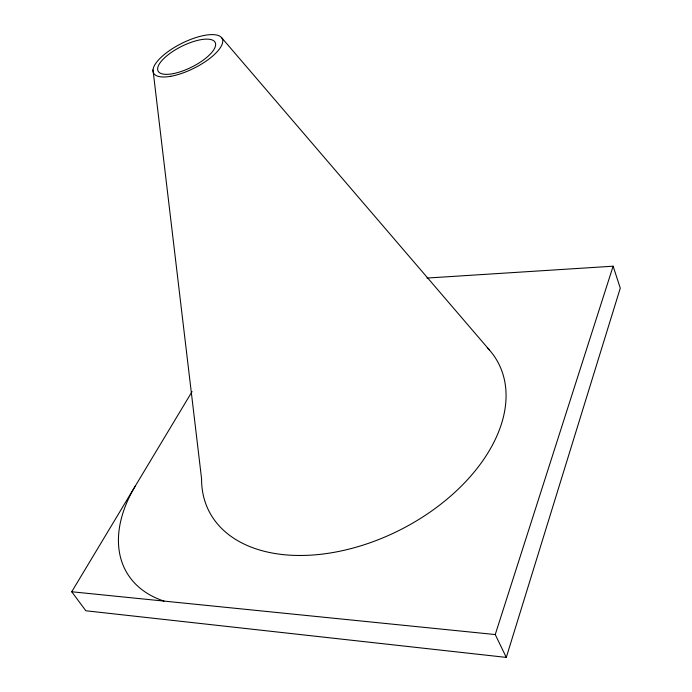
<?xml version="1.0" encoding="UTF-8"?>
<svg xmlns="http://www.w3.org/2000/svg" width="692" height="692" viewBox="0 0 692 692"><rect width="100%" height="100%" fill="white"/><g stroke="black" fill="none" stroke-linecap="round" stroke-linejoin="round"><path stroke-width="1.04" d="M192.082 391.585L71.726 591.764L85.843 610.768L506.293 657.4L620.274 288.14L613.129 266.195L426.947 278.063M506.293 657.4L495.247 634.555L613.129 266.195M71.726 591.764L495.247 634.555M221.475 37.506L489.426 349.996M153.001 69.909L201.571 478.717A162.542 103.463 -27 0 0 391.17 534.233A162.542 103.463 -27 0 0 487.324 347.687M163.995 601.088A142.716 90.566 -32 0 1 135.468 485.749M170.751 76.302A38.406 13.849 -26.6 0 0 222.763 40.906A38.406 13.849 -26.6 0 0 170.102 50.179A38.406 13.849 -26.6 0 0 170.751 76.302M173.389 73.603A31.918 11.513 -26.6 0 0 215.601 43.873A31.918 11.513 -26.6 0 0 170.924 52.713A31.918 11.513 -26.6 0 0 173.389 73.603"/></g></svg>
